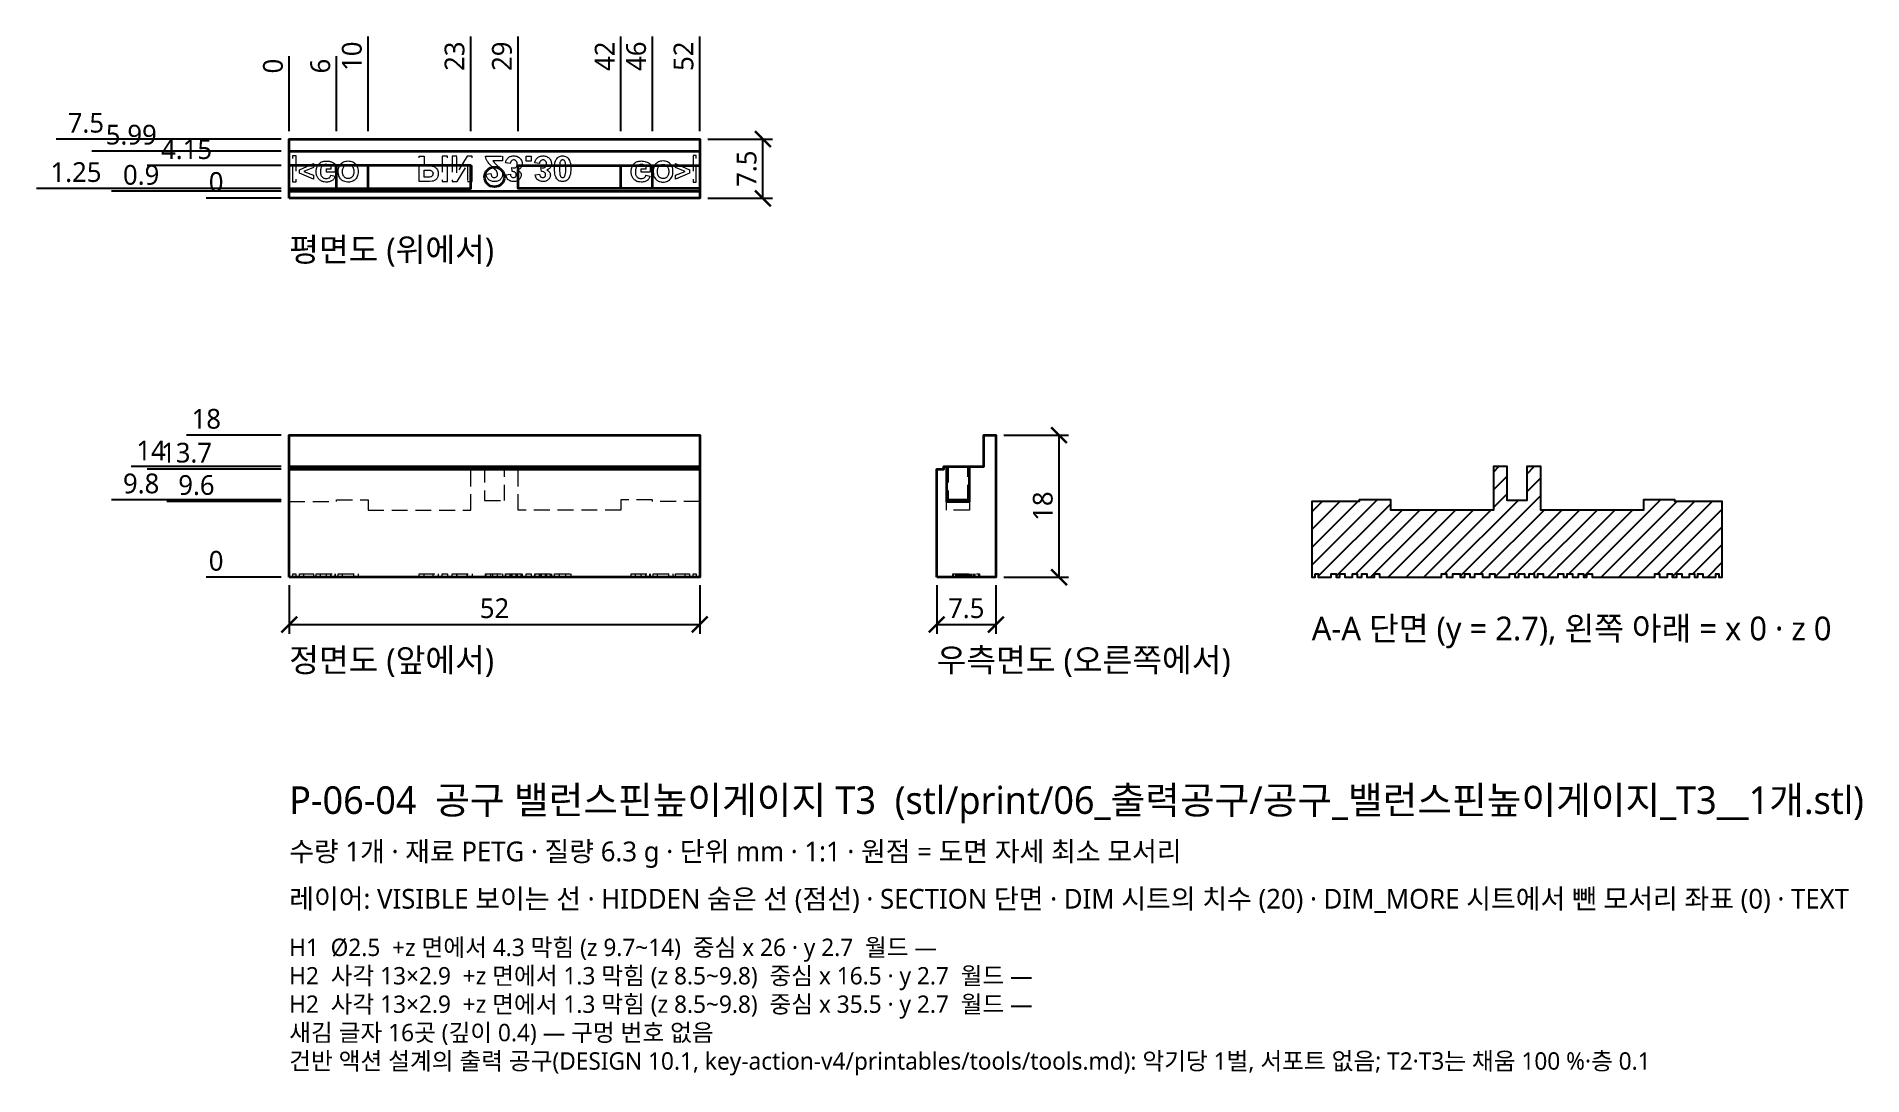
# Model space of a CAD drawing. Header units: millimetres. Extents: x -32 to 199, y -63 to 68.
import ezdxf

# ---------------------------------------------------------------- set-up
doc = ezdxf.new("R2010")
doc.units = ezdxf.units.MM
doc.linetypes.add('HIDDEN', pattern=[3, 2, -1])
for name, color, linetype, lineweight in [('DIM', 4, 'CONTINUOUS', 13), ('HIDDEN', 8, 'HIDDEN', 18), ('SECTION', 5, 'CONTINUOUS', 25), ('TEXT', 7, 'CONTINUOUS', 18), ('VISIBLE', 7, 'CONTINUOUS', 35)]:
    doc.layers.add(name, color=color, linetype=linetype, lineweight=lineweight)
doc.styles.add('KR', font='malgun.ttf')
doc.dimstyles.new('TOCCATA', dxfattribs={"dimtxt": 2.5, "dimasz": 2, "dimexe": 1.2, "dimexo": 1, "dimgap": 0.8, "dimtad": 1, "dimdsep": 46, "dimtxsty": 'KR', "dimblk": 'ARCHTICK', "dimcen": 2.5, "dimazin": 3, "dimtfac": 0.5, "dimtmove": 2, "dimatfit": 3})

# ---------------------------------------------------------------- blocks, each defined once
blk = doc.blocks.new('_ARCHTICK')
at = {"color": 0, "linetype": 'BYBLOCK', "const_width": 0.15}
blk.add_lwpolyline([(-0.5, -0.5), (0.5, 0.5)], dxfattribs=at)

msp = doc.modelspace()

# ---------------------------------------------------------------- hatches: boundary and pattern name
at = {"layer": 'SECTION'}
h = msp.add_hatch(dxfattribs=at)
h.set_pattern_fill('ANSI31', scale=0.5)
h.paths.add_polyline_path([(129.942, 0.4), (130.335, 0.4), (130.335, 0), (131.948, 0), (131.948, 0.4), (132.581, 0.4), (132.581, 0), (133.076, 0), (133.076, 0.4), (133.683, 0.4), (133.683, 0), (134.677, 0), (134.677, 0.4), (135.275, 0.4), (135.275, 0), (135.856, 0), (135.856, 0.4), (136.475, 0.4), (136.475, 0), (137.469, 0), (137.469, 0.4), (138.08, 0.4), (138.08, 0), (145.941, 0), (145.941, 0.4), (146.583, 0.4), (146.583, 0), (147.362, 0), (147.362, 0.4), (148.305, 0.4), (148.305, 0), (148.885, 0), (148.885, 0.4), (149.528, 0.4), (149.528, 0), (150.146, 0), (150.146, 0.4), (151.115, 0.4), (151.115, 0), (152.073, 0), (152.073, 0.4), (152.67, 0.4), (152.67, 0), (154.528, 0), (154.528, 0.4), (155.237, 0.4), (155.237, 0), (155.737, 0), (155.737, 0.4), (156.455, 0.4), (156.455, 0), (157.018, 0), (157.018, 0.4), (157.684, 0.4), (157.684, 0), (158.138, 0), (158.138, 0.4), (158.829, 0.4), (158.829, 0), (160.725, 0), (160.725, 0.4), (161.39, 0.4), (161.39, 0), (161.844, 0), (161.844, 0.4), (162.536, 0.4), (162.536, 0), (163.266, 0), (163.266, 0.4), (163.935, 0.4), (163.935, 0), (164.325, 0), (164.325, 0.4), (164.995, 0.4), (164.995, 0), (172.957, 0), (172.957, 0.4), (173.563, 0.4), (173.563, 0), (174.558, 0), (174.558, 0.4), (175.156, 0.4), (175.156, 0), (175.737, 0), (175.737, 0.4), (176.356, 0.4), (176.356, 0), (177.35, 0), (177.35, 0.4), (177.961, 0.4), (177.961, 0), (178.417, 0), (178.417, 0.4), (179.043, 0.4), (179.043, 0), (180.668, 0), (180.668, 0.4), (181.062, 0.4), (181.062, 0), (181.5, 0), (181.5, 9.6), (175.5, 9.6), (175.5, 9.8), (171.5, 9.8), (171.5, 8.5), (158.5, 8.5), (158.5, 14), (156.75, 14), (156.75, 9.7), (154.25, 9.7), (154.25, 14), (152.5, 14), (152.5, 8.5), (139.5, 8.5), (139.5, 9.8), (135.5, 9.8), (135.5, 9.6), (129.5, 9.6), (129.5, 0), (129.942, 0)])

# ---------------------------------------------------------------- linework, layer by layer
at = {"layer": 'HIDDEN'}
for points in [[(0.442, 50.056), (0.442, 53.444), (0.835, 53.444), (0.835, 50.056), (0.442, 50.056)], [(16.441, 50.139), (16.441, 53.32), (17.083, 53.32), (17.083, 52.12), (17.734, 52.116), (17.933, 52.105), (18.098, 52.086), (18.216, 52.062), (18.312, 52.028), (18.407, 51.982), (18.501, 51.923), (18.59, 51.851), (18.669, 51.765), (18.706, 51.717), (18.771, 51.61), (18.823, 51.488), (18.858, 51.351), (18.875, 51.199), (18.874, 51.012), (18.862, 50.912), (18.844, 50.817), (18.817, 50.729), (18.783, 50.646), (18.742, 50.569), (18.693, 50.498), (18.638, 50.433), (18.58, 50.374), (18.519, 50.323), (18.453, 50.279), (18.384, 50.241), (18.311, 50.21), (18.235, 50.186), (18.1, 50.163), (17.773, 50.142), (17.471, 50.139), (16.441, 50.139)], [(19.385, 50.139), (20.028, 50.139), (20.028, 53.32), (19.385, 53.32), (19.385, 50.139)], [(20.646, 50.139), (21.271, 50.139), (22.573, 52.263), (22.573, 50.139), (23.17, 50.139), (23.17, 53.32), (22.525, 53.32), (21.243, 51.245), (21.243, 53.32), (20.646, 53.32), (20.646, 50.139)], [(24.872, 53.32), (27.009, 53.32), (27.009, 52.753), (25.798, 52.753), (25.862, 52.658), (25.949, 52.556), (26.08, 52.427), (26.439, 52.091), (26.56, 51.97), (26.653, 51.87), (26.776, 51.707), (26.849, 51.59), (26.908, 51.476), (26.952, 51.364), (26.97, 51.307), (26.995, 51.191), (27.003, 51.132), (27.009, 51.011), (27.004, 50.906), (26.987, 50.805), (26.96, 50.71), (26.921, 50.62), (26.872, 50.535), (26.811, 50.455), (26.74, 50.379), (26.659, 50.312), (26.57, 50.255), (26.472, 50.208), (26.366, 50.172), (26.253, 50.146), (26.13, 50.131), (26, 50.126), (25.88, 50.13), (25.766, 50.143), (25.658, 50.166), (25.556, 50.197), (25.459, 50.237), (25.369, 50.287), (25.284, 50.345), (25.207, 50.413), (25.139, 50.493), (25.081, 50.585), (25.032, 50.688), (24.993, 50.803), (24.963, 50.929), (24.943, 51.067), (25.551, 51.128), (25.568, 50.988), (25.602, 50.873), (25.624, 50.824), (25.651, 50.782), (25.681, 50.746), (25.752, 50.69), (25.835, 50.652), (25.932, 50.633), (25.985, 50.631), (26.088, 50.64), (26.178, 50.667), (26.254, 50.712), (26.317, 50.774), (26.341, 50.811), (26.377, 50.897), (26.395, 50.998), (26.395, 51.107), (26.387, 51.16), (26.356, 51.267), (26.305, 51.374), (26.238, 51.472), (26.06, 51.665), (25.626, 52.08), (25.389, 52.321), (25.291, 52.43), (25.207, 52.531), (25.136, 52.625), (25.08, 52.711), (25.033, 52.794), (24.957, 52.964), (24.903, 53.139), (24.872, 53.32)], [(29.5, 52.207), (29.483, 52.133), (29.46, 52.063), (29.43, 51.996), (29.393, 51.932), (29.349, 51.872), (29.3, 51.817), (29.247, 51.768), (29.189, 51.724), (29.126, 51.687), (29.06, 51.655), (28.988, 51.63), (28.912, 51.61), (29.034, 51.535), (29.136, 51.453), (29.221, 51.365), (29.286, 51.269), (29.333, 51.167), (29.361, 51.058), (29.37, 50.941), (29.366, 50.858), (29.352, 50.778), (29.329, 50.7), (29.297, 50.624), (29.256, 50.551), (29.206, 50.48), (29.147, 50.412), (29.065, 50.336), (28.977, 50.272), (28.881, 50.219), (28.778, 50.178), (28.668, 50.149), (28.551, 50.131), (28.426, 50.126), (28.352, 50.128), (28.21, 50.144), (28.077, 50.176), (28.014, 50.198), (27.952, 50.224), (27.839, 50.287), (27.741, 50.361), (27.697, 50.403), (27.622, 50.496), (27.559, 50.604), (27.507, 50.731), (27.463, 50.877), (27.445, 50.957), (28.007, 51.052), (28.016, 50.995), (28.044, 50.892), (28.063, 50.847), (28.112, 50.768), (28.142, 50.735), (28.209, 50.682), (28.283, 50.647), (28.365, 50.629), (28.409, 50.627), (28.494, 50.635), (28.569, 50.658), (28.634, 50.697), (28.688, 50.751), (28.709, 50.782), (28.741, 50.853), (28.756, 50.934), (28.758, 50.978), (28.748, 51.08), (28.734, 51.126), (28.716, 51.17), (28.692, 51.21), (28.628, 51.281), (28.588, 51.311), (28.544, 51.336), (28.495, 51.357), (28.441, 51.372), (28.382, 51.382), (28.25, 51.388), (28.183, 51.885), (28.354, 51.848), (28.463, 51.84), (28.513, 51.843), (28.606, 51.865), (28.69, 51.909), (28.765, 51.974), (28.797, 52.015), (28.825, 52.059), (28.848, 52.107), (28.878, 52.215), (28.888, 52.339), (28.886, 52.406), (28.865, 52.529), (28.846, 52.584), (28.822, 52.635), (28.794, 52.682), (28.759, 52.725), (28.721, 52.763), (28.681, 52.795), (28.638, 52.822), (28.592, 52.842), (28.544, 52.857), (28.494, 52.866), (28.392, 52.866), (28.3, 52.847), (28.217, 52.808), (28.142, 52.749), (28.079, 52.672), (28.053, 52.627), (28.014, 52.524), (27.99, 52.404), (27.4, 52.476), (27.418, 52.587), (27.445, 52.693), (27.483, 52.792), (27.53, 52.885), (27.587, 52.971), (27.653, 53.051), (27.73, 53.126), (27.814, 53.191), (27.904, 53.247), (28, 53.293), (28.103, 53.328), (28.211, 53.354), (28.325, 53.369), (28.446, 53.374), (28.573, 53.368), (28.694, 53.35), (28.809, 53.32), (28.918, 53.278), (29.02, 53.223), (29.117, 53.157), (29.207, 53.079), (29.289, 52.992), (29.357, 52.9), (29.413, 52.803), (29.457, 52.701), (29.488, 52.594), (29.507, 52.482), (29.513, 52.365), (29.51, 52.284), (29.5, 52.207)], [(30.023, 53.32), (30.633, 53.32), (30.633, 52.71), (30.023, 52.71), (30.023, 53.32)], [(31.106, 52.476), (31.124, 52.587), (31.152, 52.693), (31.189, 52.792), (31.236, 52.885), (31.293, 52.971), (31.36, 53.051), (31.436, 53.126), (31.52, 53.191), (31.611, 53.247), (31.707, 53.293), (31.809, 53.328), (31.918, 53.354), (32.032, 53.369), (32.152, 53.374), (32.279, 53.368), (32.4, 53.35), (32.515, 53.32), (32.624, 53.278), (32.727, 53.223), (32.823, 53.157), (32.914, 53.079), (32.995, 52.992), (33.064, 52.9), (33.12, 52.803), (33.164, 52.701), (33.195, 52.594), (33.214, 52.482), (33.22, 52.365), (33.217, 52.284), (33.206, 52.206), (33.19, 52.133), (33.166, 52.063), (33.136, 51.996), (33.1, 51.932), (33.056, 51.872), (33.007, 51.817), (32.954, 51.768), (32.896, 51.724), (32.833, 51.687), (32.766, 51.655), (32.695, 51.63), (32.619, 51.61), (32.74, 51.535), (32.843, 51.453), (32.927, 51.365), (32.993, 51.269), (33.039, 51.167), (33.067, 51.058), (33.077, 50.941), (33.072, 50.858), (33.058, 50.778), (33.036, 50.7), (33.004, 50.624), (32.963, 50.551), (32.912, 50.48), (32.853, 50.412), (32.772, 50.336), (32.684, 50.272), (32.588, 50.219), (32.485, 50.178), (32.375, 50.149), (32.257, 50.131), (32.133, 50.126), (31.987, 50.134), (31.849, 50.158), (31.72, 50.198), (31.6, 50.254), (31.494, 50.322), (31.404, 50.403), (31.364, 50.448), (31.296, 50.547), (31.238, 50.665), (31.19, 50.801), (31.152, 50.957), (31.714, 51.052), (31.735, 50.941), (31.75, 50.892), (31.792, 50.805), (31.848, 50.735), (31.881, 50.707), (31.952, 50.662), (31.99, 50.647), (32.072, 50.629), (32.115, 50.627), (32.201, 50.635), (32.276, 50.658), (32.31, 50.676), (32.341, 50.697), (32.395, 50.751), (32.416, 50.782), (32.447, 50.853), (32.463, 50.934), (32.462, 51.031), (32.454, 51.08), (32.441, 51.126), (32.422, 51.17), (32.398, 51.21), (32.335, 51.281), (32.295, 51.311), (32.251, 51.336), (32.201, 51.357), (32.089, 51.382), (31.957, 51.388), (31.89, 51.885), (32.021, 51.855), (32.099, 51.844), (32.17, 51.84), (32.267, 51.851), (32.355, 51.884), (32.396, 51.909), (32.471, 51.974), (32.504, 52.015), (32.532, 52.059), (32.555, 52.107), (32.572, 52.16), (32.592, 52.275), (32.595, 52.339), (32.584, 52.47), (32.571, 52.529), (32.553, 52.584), (32.529, 52.635), (32.5, 52.682), (32.466, 52.725), (32.428, 52.763), (32.387, 52.795), (32.344, 52.822), (32.299, 52.842), (32.251, 52.857), (32.201, 52.866), (32.099, 52.866), (32.007, 52.847), (31.923, 52.808), (31.848, 52.749), (31.815, 52.713), (31.76, 52.627), (31.738, 52.578), (31.72, 52.524), (31.697, 52.404), (31.106, 52.476)], [(33.598, 51.744), (33.603, 51.995), (33.621, 52.222), (33.65, 52.427), (33.69, 52.608), (33.743, 52.767), (33.806, 52.904), (33.882, 53.017), (33.967, 53.112), (34.059, 53.192), (34.159, 53.257), (34.266, 53.308), (34.38, 53.345), (34.502, 53.367), (34.631, 53.374), (34.758, 53.367), (34.878, 53.347), (34.989, 53.314), (35.092, 53.268), (35.187, 53.208), (35.273, 53.135), (35.351, 53.049), (35.434, 52.925), (35.504, 52.781), (35.561, 52.617), (35.606, 52.431), (35.638, 52.225), (35.657, 51.998), (35.663, 51.751), (35.657, 51.503), (35.638, 51.276), (35.606, 51.07), (35.562, 50.885), (35.505, 50.721), (35.435, 50.577), (35.353, 50.455), (35.275, 50.368), (35.188, 50.294), (35.093, 50.233), (34.99, 50.186), (34.878, 50.152), (34.759, 50.132), (34.631, 50.126), (34.503, 50.132), (34.383, 50.152), (34.272, 50.185), (34.169, 50.232), (34.074, 50.292), (33.988, 50.365), (33.91, 50.451), (33.827, 50.574), (33.757, 50.718), (33.7, 50.882), (33.655, 51.067), (33.623, 51.272), (33.604, 51.498), (33.598, 51.744)], [(51.168, 50.056), (51.562, 50.056), (51.562, 53.444), (51.168, 53.444), (51.168, 50.056)], [(1.309, 51.193), (1.309, 51.619), (3.081, 52.39), (3.081, 51.891), (1.845, 51.401), (3.081, 50.928), (3.081, 50.426), (1.309, 51.193)], [(3.424, 51.383), (3.427, 51.488), (3.436, 51.591), (3.451, 51.692), (3.473, 51.79), (3.501, 51.886), (3.535, 51.98), (3.575, 52.072), (3.622, 52.159), (3.674, 52.241), (3.733, 52.316), (3.797, 52.386), (3.868, 52.449), (3.945, 52.507), (4.028, 52.558), (4.117, 52.603), (4.209, 52.642), (4.306, 52.673), (4.407, 52.697), (4.512, 52.715), (4.622, 52.725), (4.826, 52.726), (4.917, 52.719), (5.097, 52.689), (5.277, 52.64), (5.366, 52.608), (5.531, 52.536), (5.673, 52.457), (5.735, 52.416), (5.841, 52.328), (5.841, 51.299), (4.716, 51.299), (4.716, 51.734), (5.314, 51.734), (5.314, 52.062), (5.204, 52.136), (5.121, 52.179), (4.984, 52.235), (4.889, 52.261), (4.749, 52.281), (4.61, 52.278), (4.523, 52.264), (4.441, 52.24), (4.364, 52.207), (4.293, 52.165), (4.227, 52.113), (4.166, 52.052), (4.112, 51.982), (4.066, 51.902), (4.028, 51.813), (3.999, 51.714), (3.978, 51.606), (3.965, 51.489), (3.961, 51.362), (3.965, 51.244), (3.978, 51.135), (3.998, 51.035), (4.027, 50.943), (4.064, 50.86), (4.11, 50.785), (4.163, 50.718), (4.224, 50.661), (4.29, 50.612), (4.362, 50.572), (4.44, 50.541), (4.523, 50.519), (4.612, 50.506), (4.707, 50.502), (4.77, 50.504), (4.83, 50.511), (4.941, 50.538), (5.039, 50.583), (5.084, 50.612), (5.162, 50.681), (5.195, 50.721), (5.25, 50.81), (5.289, 50.912), (5.807, 50.815), (5.781, 50.717), (5.747, 50.625), (5.705, 50.538), (5.656, 50.459), (5.598, 50.385), (5.532, 50.318), (5.459, 50.257), (5.377, 50.204), (5.287, 50.159), (5.188, 50.121), (5.081, 50.093), (4.965, 50.072), (4.84, 50.06), (4.707, 50.056), (4.604, 50.058), (4.412, 50.079), (4.324, 50.098), (4.24, 50.121), (4.162, 50.15), (4.088, 50.184), (3.998, 50.235), (3.915, 50.292), (3.837, 50.355), (3.767, 50.423), (3.702, 50.498), (3.644, 50.579), (3.593, 50.666), (3.548, 50.757), (3.51, 50.852), (3.479, 50.951), (3.455, 51.054), (3.437, 51.16), (3.427, 51.27), (3.424, 51.383)], [(6.219, 51.298), (6.216, 51.408), (6.223, 51.579), (6.244, 51.739), (6.279, 51.888), (6.328, 52.026), (6.39, 52.154), (6.467, 52.271), (6.557, 52.377), (6.659, 52.47), (6.771, 52.549), (6.892, 52.614), (7.023, 52.664), (7.163, 52.7), (7.314, 52.721), (7.474, 52.728), (7.632, 52.721), (7.78, 52.7), (7.92, 52.663), (8.05, 52.613), (8.17, 52.548), (8.281, 52.469), (8.383, 52.375), (8.474, 52.268), (8.55, 52.151), (8.613, 52.022), (8.661, 51.882), (8.696, 51.731), (8.717, 51.569), (8.724, 51.395), (8.717, 51.221), (8.696, 51.057), (8.661, 50.905), (8.612, 50.765), (8.549, 50.635), (8.472, 50.517), (8.381, 50.41), (8.278, 50.316), (8.166, 50.236), (8.045, 50.171), (7.914, 50.121), (7.774, 50.084), (7.625, 50.063), (7.467, 50.056), (7.378, 50.058), (7.21, 50.074), (7.053, 50.108), (6.909, 50.158), (6.808, 50.208), (6.711, 50.271), (6.619, 50.347), (6.575, 50.391), (6.493, 50.483), (6.422, 50.583), (6.361, 50.689), (6.303, 50.824), (6.277, 50.908), (6.255, 50.998), (6.238, 51.093), (6.219, 51.298)], [(6.758, 51.267), (6.754, 51.39), (6.758, 51.511), (6.771, 51.624), (6.791, 51.727), (6.82, 51.823), (6.858, 51.909), (6.903, 51.987), (6.957, 52.056), (7.017, 52.116), (7.082, 52.167), (7.151, 52.208), (7.224, 52.241), (7.302, 52.264), (7.385, 52.278), (7.472, 52.282), (7.559, 52.278), (7.641, 52.264), (7.719, 52.241), (7.792, 52.209), (7.861, 52.168), (7.925, 52.117), (7.984, 52.058), (8.037, 51.989), (8.082, 51.911), (8.119, 51.824), (8.147, 51.727), (8.168, 51.622), (8.18, 51.507), (8.184, 51.383), (8.18, 51.261), (8.168, 51.148), (8.148, 51.044), (8.121, 50.949), (8.085, 50.864), (8.041, 50.787), (7.989, 50.72), (7.931, 50.662), (7.868, 50.613), (7.799, 50.573), (7.725, 50.542), (7.646, 50.519), (7.561, 50.506), (7.472, 50.502), (7.382, 50.506), (7.298, 50.52), (7.218, 50.542), (7.144, 50.574), (7.075, 50.614), (7.011, 50.664), (6.952, 50.723), (6.899, 50.791), (6.855, 50.868), (6.819, 50.954), (6.791, 51.049), (6.77, 51.154), (6.758, 51.267)], [(17.083, 50.677), (17.083, 51.579), (17.631, 51.575), (17.714, 51.57), (17.848, 51.554), (17.942, 51.53), (18.011, 51.496), (18.07, 51.454), (18.097, 51.429), (18.143, 51.373), (18.179, 51.31), (18.192, 51.276), (18.21, 51.204), (18.216, 51.126), (18.207, 51.032), (18.182, 50.947), (18.141, 50.873), (18.083, 50.809), (18.016, 50.758), (17.979, 50.738), (17.899, 50.708), (17.771, 50.688), (17.573, 50.678), (17.083, 50.677)], [(29.5, 52.207), (29.487, 52.15)], [(34.246, 52.167), (34.237, 51.904), (34.237, 51.598), (34.241, 51.457), (34.256, 51.217), (34.282, 51.029), (34.313, 50.905), (34.347, 50.819), (34.366, 50.783), (34.409, 50.724), (34.458, 50.683), (34.512, 50.654), (34.569, 50.637), (34.631, 50.631), (34.692, 50.637), (34.749, 50.654), (34.802, 50.683), (34.851, 50.725), (34.895, 50.788), (34.915, 50.828), (34.969, 50.982), (34.997, 51.13), (35.015, 51.335), (35.024, 51.598), (35.024, 51.904), (35.02, 52.044), (35.005, 52.284), (34.979, 52.471), (34.948, 52.595), (34.932, 52.64), (34.895, 52.717), (34.852, 52.775), (34.803, 52.817), (34.749, 52.845), (34.692, 52.863), (34.631, 52.868), (34.569, 52.863), (34.512, 52.846), (34.459, 52.817), (34.41, 52.776), (34.388, 52.748), (34.346, 52.674), (34.327, 52.628), (34.292, 52.52), (34.264, 52.372), (34.246, 52.166)], [(44.174, 52.165), (44.108, 52.113), (44.047, 52.052), (43.992, 51.982), (43.946, 51.902), (43.909, 51.813), (43.88, 51.714), (43.859, 51.606), (43.846, 51.489), (43.842, 51.362), (43.846, 51.244), (43.859, 51.135), (43.879, 51.035), (43.908, 50.943), (43.945, 50.86), (43.99, 50.785), (44.044, 50.718), (44.105, 50.661), (44.171, 50.612), (44.243, 50.572), (44.32, 50.541), (44.404, 50.519), (44.493, 50.506), (44.588, 50.502), (44.651, 50.504), (44.711, 50.511), (44.821, 50.538), (44.872, 50.558), (44.964, 50.612), (45.043, 50.681), (45.105, 50.764), (45.152, 50.86), (45.17, 50.912), (45.688, 50.815), (45.662, 50.717), (45.628, 50.625), (45.586, 50.538), (45.536, 50.459), (45.479, 50.385), (45.413, 50.318), (45.34, 50.257), (45.258, 50.204), (45.168, 50.159), (45.069, 50.121), (44.962, 50.093), (44.846, 50.072), (44.721, 50.06), (44.588, 50.056), (44.386, 50.066), (44.293, 50.079), (44.205, 50.098), (44.121, 50.121), (44.043, 50.15), (43.969, 50.184), (43.879, 50.235), (43.795, 50.292), (43.718, 50.355), (43.648, 50.423), (43.583, 50.498), (43.525, 50.579), (43.474, 50.666), (43.429, 50.757), (43.391, 50.852), (43.36, 50.951), (43.335, 51.054), (43.318, 51.16), (43.308, 51.27), (43.304, 51.383), (43.307, 51.488), (43.317, 51.591), (43.332, 51.692), (43.354, 51.79), (43.382, 51.886), (43.416, 51.98), (43.456, 52.072), (43.503, 52.161), (43.555, 52.241), (43.613, 52.316), (43.678, 52.386), (43.749, 52.449), (43.826, 52.507), (43.909, 52.558), (43.997, 52.603), (44.09, 52.642), (44.187, 52.673), (44.288, 52.697), (44.393, 52.715), (44.502, 52.725), (44.616, 52.728), (44.707, 52.726), (44.888, 52.706), (45.068, 52.667), (45.157, 52.64), (45.332, 52.572), (45.486, 52.497), (45.554, 52.457), (45.616, 52.416), (45.722, 52.328), (45.722, 51.299), (44.597, 51.299), (44.597, 51.734), (45.194, 51.734), (45.194, 52.062), (45.123, 52.112), (45.044, 52.158)], [(44.174, 52.165), (44.155, 52.15)], [(45.044, 52.158), (45.058, 52.15)], [(46.271, 52.154), (46.208, 52.026), (46.16, 51.888), (46.125, 51.739), (46.104, 51.579), (46.097, 51.408), (46.1, 51.298), (46.119, 51.093), (46.136, 50.998), (46.158, 50.908), (46.184, 50.824), (46.215, 50.745), (46.271, 50.635), (46.303, 50.583), (46.374, 50.483), (46.456, 50.391), (46.546, 50.307), (46.64, 50.238), (46.739, 50.181), (46.861, 50.131), (46.934, 50.108), (47.09, 50.074), (47.173, 50.064), (47.347, 50.056), (47.506, 50.063), (47.655, 50.084), (47.795, 50.121), (47.926, 50.171), (48.047, 50.236), (48.159, 50.316), (48.262, 50.41), (48.353, 50.517), (48.43, 50.635), (48.493, 50.765), (48.542, 50.905), (48.577, 51.057), (48.598, 51.221), (48.605, 51.395), (48.598, 51.569), (48.577, 51.731), (48.542, 51.882), (48.493, 52.022), (48.431, 52.151), (48.354, 52.268), (48.264, 52.375), (48.162, 52.469), (48.051, 52.548), (47.93, 52.613), (47.8, 52.663), (47.661, 52.7), (47.512, 52.721), (47.354, 52.728), (47.195, 52.721), (47.044, 52.7), (46.904, 52.664), (46.773, 52.614), (46.651, 52.549), (46.54, 52.47), (46.438, 52.377), (46.347, 52.271), (46.271, 52.154)], [(46.271, 52.154), (46.269, 52.15)], [(46.639, 51.267), (46.635, 51.39), (46.639, 51.511), (46.652, 51.624), (46.672, 51.727), (46.701, 51.823), (46.739, 51.909), (46.784, 51.987), (46.838, 52.056), (46.898, 52.116), (46.963, 52.167), (47.032, 52.208), (47.105, 52.241), (47.183, 52.264), (47.266, 52.278), (47.353, 52.282), (47.44, 52.278), (47.522, 52.264), (47.6, 52.241), (47.673, 52.209), (47.741, 52.168), (47.805, 52.117), (47.865, 52.058), (47.918, 51.989), (47.963, 51.911), (48, 51.824), (48.028, 51.727), (48.049, 51.622), (48.061, 51.507), (48.065, 51.383), (48.061, 51.261), (48.049, 51.148), (48.029, 51.044), (48.001, 50.949), (47.966, 50.864), (47.922, 50.787), (47.87, 50.72), (47.812, 50.662), (47.748, 50.613), (47.68, 50.573), (47.606, 50.542), (47.527, 50.519), (47.442, 50.506), (47.353, 50.502), (47.263, 50.506), (47.179, 50.52), (47.099, 50.542), (47.025, 50.574), (46.956, 50.614), (46.892, 50.664), (46.833, 50.723), (46.78, 50.791), (46.736, 50.868), (46.7, 50.954), (46.671, 51.049), (46.651, 51.154), (46.639, 51.267)], [(48.917, 50.429), (48.917, 50.925), (50.154, 51.406), (48.917, 51.893), (48.917, 52.392), (50.69, 51.619), (50.69, 51.196), (48.917, 50.429)], [(0, 9.6), (6, 9.6), (6, 9.8), (10, 9.8), (10, 8.5), (23, 8.5), (23, 14)], [(24.75, 14), (24.75, 9.7), (27.25, 9.7), (27.25, 14)], [(52, 9.6), (46, 9.6), (46, 9.8), (42, 9.8), (42, 8.5), (29, 8.5), (29, 14)], [(83.45, 14), (83.45, 9.7), (85.95, 9.7), (85.95, 14)], [(83.25, 8.5), (83.25, 9.6)], [(86.15, 9.6), (86.15, 8.5), (83.25, 8.5)], [(0.442, 0), (0.442, 0.4), (0.835, 0.4), (0.835, 0)], [(1.309, 0), (1.309, 0.4), (3.081, 0.4), (3.081, 0)], [(1.845, 0), (1.845, 0.4)], [(3.424, 0), (3.424, 0.4), (5.841, 0.4), (5.841, 0)], [(3.961, 0), (3.961, 0.4)], [(4.716, 0), (4.716, 0.4)], [(5.289, 0), (5.289, 0.4)], [(5.314, 0), (5.314, 0.4)], [(5.807, 0), (5.807, 0.4)], [(6.216, 0), (6.216, 0.4), (8.724, 0.4), (8.724, 0)], [(6.754, 0), (6.754, 0.4)], [(8.184, 0), (8.184, 0.4)], [(16.441, 0), (16.441, 0.4), (18.877, 0.4), (18.877, 0)], [(17.083, 0), (17.083, 0.4)], [(18.216, 0), (18.216, 0.4)], [(19.385, 0), (19.385, 0.4), (20.028, 0.4), (20.028, 0)], [(20.646, 0), (20.646, 0.4), (23.17, 0.4), (23.17, 0)], [(21.243, 0), (21.243, 0.4)], [(21.271, 0), (21.271, 0.4)], [(22.525, 0), (22.525, 0.4)], [(22.573, 0), (22.573, 0.4)], [(24.872, 0), (24.872, 0.4), (27.009, 0.4), (27.009, 0)], [(24.943, 0), (24.943, 0.4)], [(25.551, 0), (25.551, 0.4)], [(25.798, 0), (25.798, 0.4)], [(26.397, 0), (26.397, 0.4)], [(27.4, 0), (27.4, 0.4), (29.513, 0.4), (29.513, 0)], [(27.445, 0), (27.445, 0.4)], [(27.99, 0), (27.99, 0.4)], [(28.007, 0), (28.007, 0.4)], [(28.183, 0), (28.183, 0.4)], [(28.25, 0), (28.25, 0.4)], [(28.758, 0), (28.758, 0.4)], [(28.888, 0), (28.888, 0.4)], [(28.912, 0), (28.912, 0.4)], [(29.37, 0), (29.37, 0.4)], [(30.023, 0), (30.023, 0.4), (30.633, 0.4), (30.633, 0)], [(31.106, 0), (31.106, 0.4), (33.22, 0.4), (33.22, 0)], [(31.152, 0), (31.152, 0.4)], [(31.697, 0), (31.697, 0.4)], [(31.714, 0), (31.714, 0.4)], [(31.89, 0), (31.89, 0.4)], [(31.957, 0), (31.957, 0.4)], [(32.465, 0), (32.465, 0.4)], [(32.595, 0), (32.595, 0.4)], [(32.619, 0), (32.619, 0.4)], [(33.077, 0), (33.077, 0.4)], [(33.598, 0), (33.598, 0.4), (35.663, 0.4), (35.663, 0)], [(34.236, 0), (34.236, 0.4)], [(35.026, 0), (35.026, 0.4)], [(43.304, 0), (43.304, 0.4), (45.722, 0.4), (45.722, 0)], [(43.842, 0), (43.842, 0.4)], [(44.597, 0), (44.597, 0.4)], [(45.17, 0), (45.17, 0.4)], [(45.194, 0), (45.194, 0.4)], [(45.688, 0), (45.688, 0.4)], [(46.097, 0), (46.097, 0.4), (48.605, 0.4), (48.605, 0)], [(46.635, 0), (46.635, 0.4)], [(48.065, 0), (48.065, 0.4)], [(48.917, 0), (48.917, 0.4), (50.69, 0.4), (50.69, 0)], [(50.154, 0), (50.154, 0.4)], [(51.168, 0), (51.168, 0.4), (51.562, 0.4), (51.562, 0)], [(84.056, 0), (84.056, 0.4), (87.444, 0.4), (87.444, 0)], [(84.126, 0), (84.126, 0.4)], [(84.139, 0), (84.139, 0.4)], [(84.426, 0), (84.426, 0.4)], [(84.429, 0), (84.429, 0.4)], [(84.502, 0), (84.502, 0.4)], [(84.627, 0), (84.627, 0.4)], [(84.631, 0), (84.631, 0.4)], [(84.677, 0), (84.677, 0.4)], [(84.815, 0), (84.815, 0.4)], [(84.912, 0), (84.912, 0.4)], [(84.925, 0), (84.925, 0.4)], [(84.928, 0), (84.928, 0.4)], [(84.957, 0), (84.957, 0.4)], [(85.052, 0), (85.052, 0.4)], [(85.067, 0), (85.067, 0.4)], [(85.128, 0), (85.128, 0.4)], [(85.193, 0), (85.193, 0.4)], [(85.196, 0), (85.196, 0.4)], [(85.245, 0), (85.245, 0.4)], [(85.299, 0), (85.299, 0.4)], [(85.388, 0), (85.388, 0.4)], [(85.401, 0), (85.401, 0.4)], [(85.406, 0), (85.406, 0.4)], [(85.579, 0), (85.579, 0.4)], [(85.61, 0), (85.61, 0.4)], [(85.619, 0), (85.619, 0.4)], [(85.734, 0), (85.734, 0.4)], [(85.84, 0), (85.84, 0.4)], [(85.885, 0), (85.885, 0.4)], [(85.892, 0), (85.892, 0.4)], [(86.062, 0), (86.062, 0.4)], [(86.12, 0), (86.12, 0.4)], [(86.263, 0), (86.263, 0.4)], [(86.282, 0), (86.282, 0.4)], [(86.328, 0), (86.328, 0.4)], [(86.39, 0), (86.39, 0.4)], [(86.392, 0), (86.392, 0.4)], [(86.404, 0), (86.404, 0.4)], [(86.476, 0), (86.476, 0.4)], [(86.71, 0), (86.71, 0.4)], [(86.728, 0), (86.728, 0.4)], [(86.753, 0), (86.753, 0.4)], [(86.868, 0), (86.868, 0.4)], [(87.32, 0), (87.32, 0.4)], [(87.374, 0), (87.374, 0.4)]]:
    msp.add_lwpolyline(points, dxfattribs=at)
msp.add_arc((44.595, 51.442), 0.841, 57.88453, 120.24566, dxfattribs=at)
at = {"layer": 'SECTION'}
msp.add_lwpolyline([(129.942, 0.4), (130.335, 0.4), (130.335, 0), (131.948, 0), (131.948, 0.4), (132.581, 0.4), (132.581, 0), (133.076, 0), (133.076, 0.4), (133.683, 0.4), (133.683, 0), (134.677, 0), (134.677, 0.4), (135.275, 0.4), (135.275, 0), (135.856, 0), (135.856, 0.4), (136.475, 0.4), (136.475, 0), (137.469, 0), (137.469, 0.4), (138.08, 0.4), (138.08, 0), (145.941, 0), (145.941, 0.4), (146.583, 0.4), (146.583, 0), (147.362, 0), (147.362, 0.4), (148.305, 0.4), (148.305, 0), (148.885, 0), (148.885, 0.4), (149.528, 0.4), (149.528, 0), (150.146, 0), (150.146, 0.4), (151.115, 0.4), (151.115, 0), (152.073, 0), (152.073, 0.4), (152.67, 0.4), (152.67, 0), (154.528, 0), (154.528, 0.4), (155.237, 0.4), (155.237, 0), (155.737, 0), (155.737, 0.4), (156.455, 0.4), (156.455, 0), (157.018, 0), (157.018, 0.4), (157.684, 0.4), (157.684, 0), (158.138, 0), (158.138, 0.4), (158.829, 0.4), (158.829, 0), (160.725, 0), (160.725, 0.4), (161.39, 0.4), (161.39, 0), (161.844, 0), (161.844, 0.4), (162.536, 0.4), (162.536, 0), (163.266, 0), (163.266, 0.4), (163.935, 0.4), (163.935, 0), (164.325, 0), (164.325, 0.4), (164.995, 0.4), (164.995, 0), (172.957, 0), (172.957, 0.4), (173.563, 0.4), (173.563, 0), (174.558, 0), (174.558, 0.4), (175.156, 0.4), (175.156, 0), (175.737, 0), (175.737, 0.4), (176.356, 0.4), (176.356, 0), (177.35, 0), (177.35, 0.4), (177.961, 0.4), (177.961, 0), (178.417, 0), (178.417, 0.4), (179.043, 0.4), (179.043, 0), (180.668, 0), (180.668, 0.4), (181.062, 0.4), (181.062, 0), (181.5, 0), (181.5, 9.6), (175.5, 9.6), (175.5, 9.8), (171.5, 9.8), (171.5, 8.5), (158.5, 8.5), (158.5, 14), (156.75, 14), (156.75, 9.7), (154.25, 9.7), (154.25, 14), (152.5, 14), (152.5, 8.5), (139.5, 8.5), (139.5, 9.8), (135.5, 9.8), (135.5, 9.6), (129.5, 9.6), (129.5, 0), (129.942, 0)], close=True, dxfattribs=at)
at = {"layer": 'VISIBLE'}
for points in [[(0, 48), (0, 55.5), (52, 55.5), (52, 48), (0, 48)], [(0, 53.99), (52, 53.99)], [(0, 49.25), (23, 49.25), (23, 52.15), (0, 52.15)], [(6, 49.25), (6, 52.15)], [(10, 49.25), (10, 52.15)], [(52, 49.25), (29, 49.25), (29, 52.15), (52, 52.15)], [(42, 49.25), (42, 52.15)], [(46, 49.25), (46, 52.15)], [(0, 48.9), (52, 48.9)], [(0, 0), (0, 18), (52, 18), (52, 0), (0, 0)], [(82, 0), (82, 13.7), (82.9, 13.7), (82.9, 14), (87.99, 14), (87.99, 18), (89.5, 18), (89.5, 0), (82, 0)], [(0, 14), (52, 14)], [(83.25, 14), (83.25, 9.6), (86.15, 9.6), (86.15, 14)], [(0, 13.7), (52, 13.7)], [(83.25, 9.8), (86.15, 9.8)]]:
    msp.add_lwpolyline(points, dxfattribs=at)
msp.add_circle((26, 50.7), 1.25, dxfattribs=at)

# ---------------------------------------------------------------- texts
at = {"layer": 'TEXT', "style": 'KR'}
for s, height, p in [('평면도 (위에서)', 3, (0, 40)), ('A-A 단면 (y = 2.7), 왼쪽 아래 = x 0 · z 0', 3, (129.5, -8)), ('정면도 (앞에서)', 3, (0, -12)), ('우측면도 (오른쪽에서)', 3, (82, -12)), ('P-06-04  공구 밸런스핀높이게이지 T3  (stl/print/06_출력공구/공구_밸런스핀높이게이지_T3__1개.stl)', 3.5, (0, -30)), ('수량 1개 · 재료 PETG · 질량 6.3 g · 단위 mm · 1:1 · 원점 = 도면 자세 최소 모서리', 2.5, (0, -36)), ('레이어: VISIBLE 보이는 선 · HIDDEN 숨은 선 (점선) · SECTION 단면 · DIM 시트의 치수 (20) · DIM_MORE 시트에서 뺀 모서리 좌표 (0) · TEXT', 2.5, (0, -42)), ('H1  Ø2.5  +z 면에서 4.3 막힘 (z 9.7~14)  중심 x 26 · y 2.7  월드 —', 2.2, (0, -48)), ('H2  사각 13×2.9  +z 면에서 1.3 막힘 (z 8.5~9.8)  중심 x 16.5 · y 2.7  월드 —', 2.2, (0, -51.6)), ('H2  사각 13×2.9  +z 면에서 1.3 막힘 (z 8.5~9.8)  중심 x 35.5 · y 2.7  월드 —', 2.2, (0, -55.2)), ('새김 글자 16곳 (깊이 0.4) — 구멍 번호 없음', 2.2, (0, -58.8)), ('건반 액션 설계의 출력 공구(DESIGN 10.1, key-action-v4/printables/tools/tools.md): 악기당 1벌, 서포트 없음; T2·T3는 채움 100 %·층 0.1', 2.2, (0, -62.4))]:
    msp.add_text(s, height=height, dxfattribs=at).set_placement(p)

# ---------------------------------------------------------------- dimensions: what is measured, and where the dimension line sits
at = {"layer": 'DIM'}
for feature_location, offset, dtype, origin in [((10, 55.5), (0, 8), 1, (0, 48)), ((23, 55.5), (0, 8), 1, (0, 48)), ((29, 55.5), (0, 8), 1, (0, 48)), ((42, 55.5), (0, 8), 1, (0, 48)), ((46, 55.5), (0, 8), 1, (0, 48)), ((52, 55.5), (0, 8), 1, (0, 48)), ((0, 55.5), (0, 8), 1, (0, 48)), ((6, 55.5), (0, 8), 1, (0, 48)), ((0, 55.5), (-22, 0), 0, (0, 48)), ((0, 53.99), (-15, 0), 0, (0, 48)), ((0, 52.15), (-8, 0), 0, (0, 48)), ((0, 49.25), (-22, 0), 0, (0, 48)), ((0, 48.9), (-15, 0), 0, (0, 48)), ((0, 48), (-8, 0), 0, (0, 48)), ((0, 18), (-8, 0), 0, (0, 0)), ((0, 14), (-15, 0), 0, (0, 0)), ((0, 13.7), (-8, 0), 0, (0, 0)), ((0, 9.8), (-15, 0), 0, (0, 0)), ((0, 9.6), (-8, 0), 0, (0, 0)), ((0, 0), (-8, 0), 0, (0, 0))]:
    msp.add_ordinate_dim(feature_location=feature_location, offset=offset, dtype=dtype, origin=origin, dimstyle='TOCCATA', dxfattribs=at).render()
for base, p1, p2 in [((60, 48), (52, 48), (52, 55.5)), ((97.5, 0), (89.5, 0), (89.5, 18))]:
    msp.add_linear_dim(base=base, p1=p1, p2=p2, angle=90, dimstyle='TOCCATA', dxfattribs=at).render()
for base, p1, p2 in [((0, -6), (0, 0), (52, 0)), ((82, -6), (82, 0), (89.5, 0))]:
    msp.add_linear_dim(base=base, p1=p1, p2=p2, dimstyle='TOCCATA', dxfattribs=at).render()

doc.saveas('drawing.dxf')
